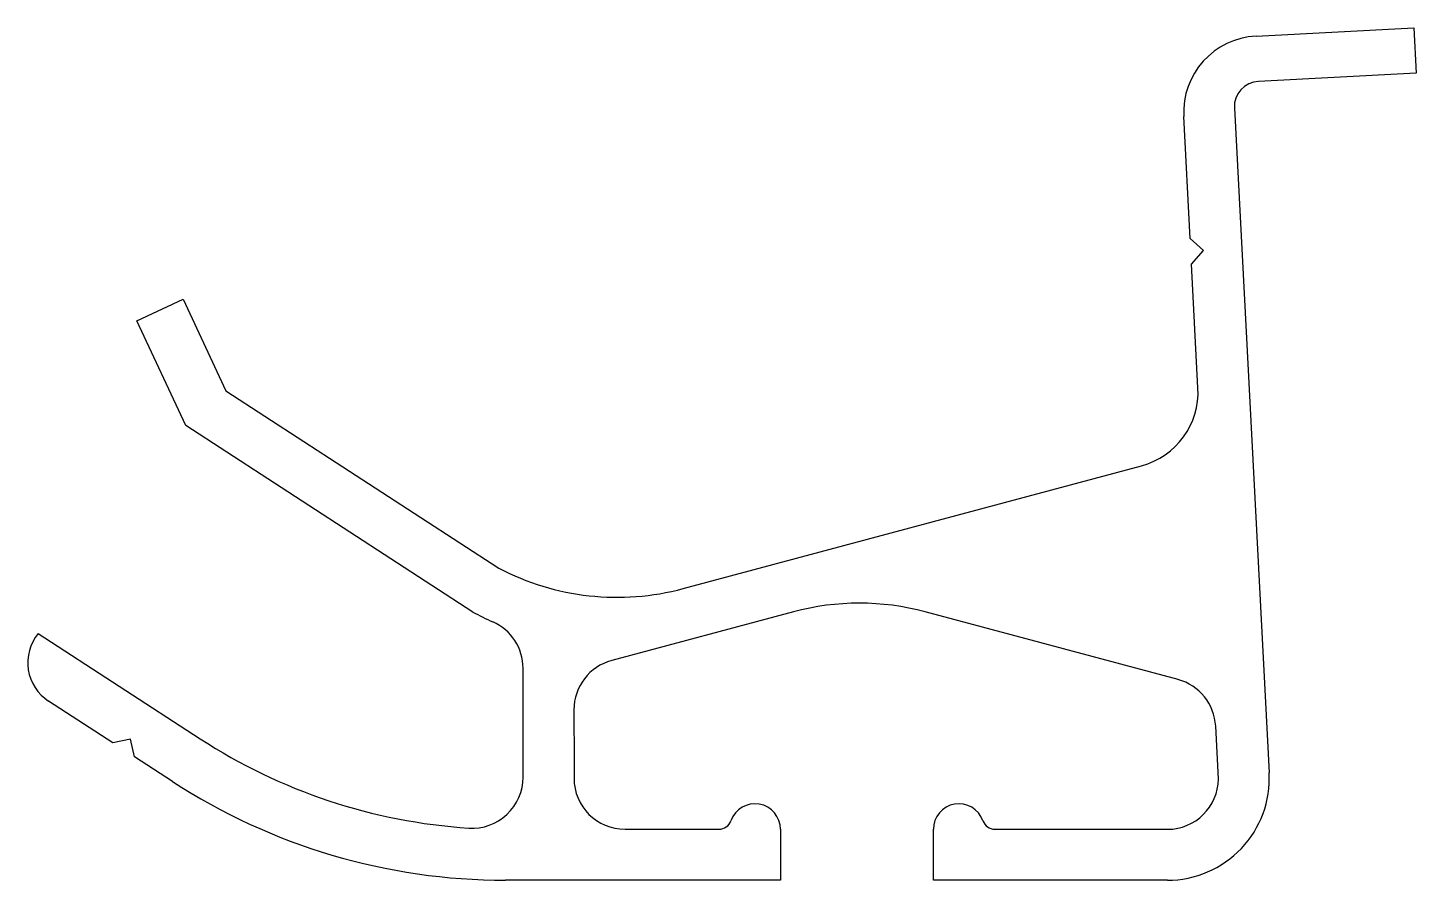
# Model space of a CAD drawing. Extents: x 1016.2 to 1070.7, y 573.3 to 606.7.
import ezdxf

# ---------------------------------------------------------------- set-up
doc = ezdxf.new("R2010")
doc.units = 0
doc.layers.get('0').update_dxf_attribs({"linetype": 'CONTINUOUS'})

msp = doc.modelspace()

# ---------------------------------------------------------------- linework, layer by layer
at = {"ltscale": 0.2}
for p, q in [((1064.404, 606.385), (1070.596, 606.71)), ((1070.596, 606.71), (1070.689, 604.931)), ((1070.689, 604.931), (1064.497, 604.607)), ((1061.816, 598.439), (1061.565, 603.232)), ((1063.551, 603.556), (1064.918, 577.47)), ((1062.342, 597.966), (1061.816, 598.439)), ((1061.869, 597.44), (1062.342, 597.966)), ((1062.124, 592.576), (1061.869, 597.44)), ((1020.483, 595.215), (1022.296, 596.06)), ((1022.296, 596.06), (1023.973, 592.464)), ((1022.402, 591.099), (1020.483, 595.215)), ((1023.973, 592.464), (1034.684, 585.508)), ((1033.669, 583.782), (1022.402, 591.099)), ((1041.92, 584.703), (1059.904, 589.522)), ((1046.246, 583.791), (1039.116, 581.881)), ((1061.34, 581.134), (1051.422, 583.791)), ((1016.609, 582.938), (1022.966, 578.809)), ((1035.639, 577.303), (1035.639, 581.572)), ((1019.545, 578.646), (1017.02, 580.286)), ((1037.634, 579.949), (1037.638, 577.878)), ((1062.928, 577.236), (1062.819, 579.307)), ((1020.237, 578.793), (1019.545, 578.646)), ((1020.384, 578.101), (1020.237, 578.793)), ((1021.877, 577.132), (1020.384, 578.101)), ((1037.638, 577.878), (1037.638, 577.26)), ((1039.638, 575.26), (1043.325, 575.26)), ((1045.739, 575.26), (1045.739, 573.26)), ((1051.739, 573.26), (1051.739, 575.26)), ((1054.153, 575.26), (1060.928, 575.26)), ((1045.739, 573.26), (1034.948, 573.26)), ((1060.924, 573.26), (1051.739, 573.26))]:
    msp.add_line(p, q, dxfattribs=at)
for centre, radius, start, end in [((1064.561, 603.389), 3, 93, 183), ((1064.55, 603.608), 1, 93, 183), ((1059.128, 592.419), 3, 285, 3), ((1039.332, 594.362), 10, 242.3034, 285), ((1048.834, 574.132), 10, 75, 105), ((1039.332, 594.362), 12, 241.841, 246.0051), ((1033.639, 581.572), 2, 360, 66.0051), ((1018, 581.796), 1.8, 140.6206, 237), ((1039.634, 579.949), 2, 105, 180), ((1060.822, 579.202), 2, 3, 75), ((1034.948, 597.26), 22, 237, 266.2475), ((1034.948, 597.26), 24, 237, 270), ((1033.639, 577.303), 2, 266.2475, 0), ((1039.638, 577.26), 2, 180, 270), ((1060.924, 577.26), 4, 270, 3), ((1060.928, 577.26), 2, 270, 359.3086), ((1044.739, 575.26), 1, 0, 160.5288), ((1052.739, 575.26), 1, 19.4712, 180), ((1043.325, 575.76), 0.5, 270, 340.5288), ((1054.153, 575.76), 0.5, 199.4712, 270)]:
    msp.add_arc(centre, radius, start, end, dxfattribs=at)

doc.saveas('drawing.dxf')
